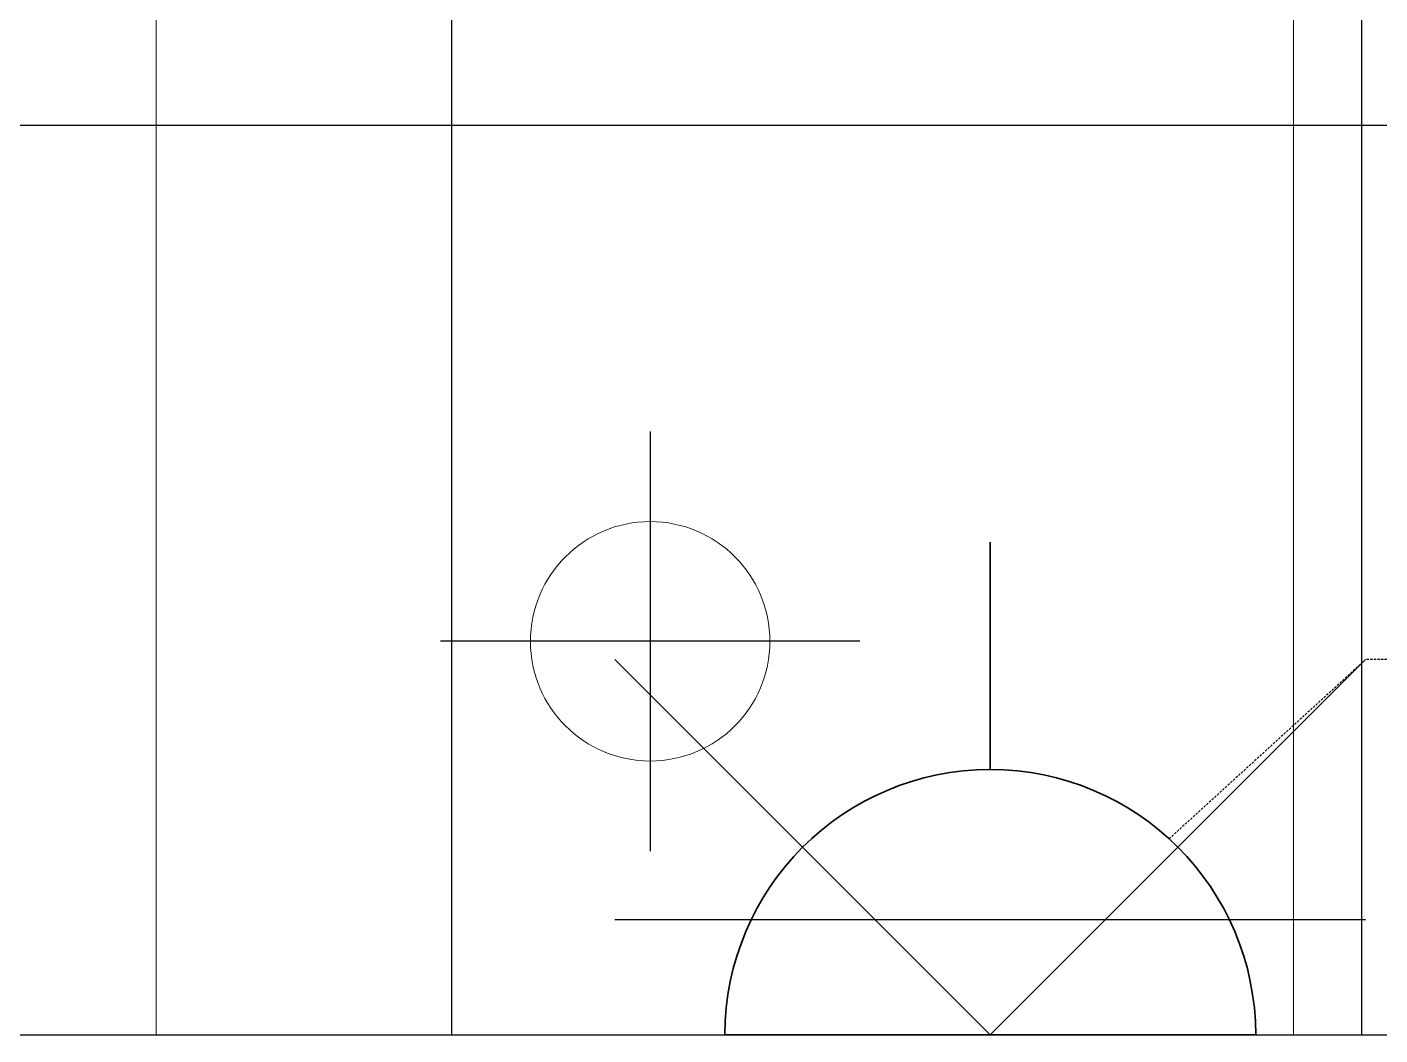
# Model space of a CAD drawing. Extents: x -12260 to 57327, y -29287 to 19916.
# Drawn here: x 40396 to 41288, y 2360 to 3025 of the extents above; entities that cross this region are included whole.
import ezdxf
from ezdxf.enums import TextEntityAlignment as Align

# ---------------------------------------------------------------- set-up
doc = ezdxf.new("R2010")
doc.units = 0
doc.header["$LTSCALE"] = 0.25
doc.linetypes.add('DASHDOT', pattern=[25.4, 12.7, -6.35, 0, -6.35])
doc.linetypes.add('HIDDEN', pattern=[9.525, 6.35, -3.175])
doc.layers.add('01-First Floor-FUR$0$FALSE CEILING', color=251, linetype='Continuous')
for name, color, linetype, lineweight in [('01-First Floor-FUR$0$LOADING', 253, 'Continuous', 5), ('01-First Floor-FUR$0$NEW Wall', 166, 'Continuous', 5), ('01-First Floor-FUR$0$Walls', 251, 'Continuous', 5), ('E-LITE-CLNG-CNDT', 6, 'DASHDOT', 35), ('E-LITE-EXIT-NUMB', 6, 'Continuous', 25), ('E-POWR-FLOR-CNDT', 6, 'HIDDEN', 25), ('E-POWR-WALL', 4, 'Continuous', 35)]:
    doc.layers.add(name, color=color, linetype=linetype, lineweight=lineweight)
doc.styles.add('DC_SIMPLEX', font='SIMPLEX.shx', dxfattribs={"width": 0.7})

# ---------------------------------------------------------------- blocks, each defined once
blk = doc.blocks.new('01-First Floor-FUR$0$GF21046B-P')
at = {"color": 0}
blk.add_lwpolyline([(0, 0), (1, 0), (1, 0.6), (0, 0.6)], close=True, dxfattribs=at)
blk = doc.blocks.new('*X122')
at = {"color": 0}
for p, q in [((13, 1), (13, 1)), ((13, 1), (13, 1)), ((13, 1), (13, 1)), ((13, 1), (13, 1)), ((13, 1), (13, 1)), ((13, 1), (13, 1)), ((13, 1), (13, 1)), ((13, 1), (13, 1)), ((13, 1), (13, 1)), ((13, 1), (13, 1)), ((13, 1), (13, 1)), ((13, 1), (13, 1)), ((13, 1), (13, 1)), ((13, 1), (13, 1)), ((13, 1), (13, 1)), ((13, 1), (14, 1)), ((13, 1), (14, 1)), ((13, 1), (14, 1)), ((13, 1), (13, 1)), ((13, 1), (13, 1)), ((13, 1), (13, 1)), ((13, 1), (13, 1)), ((13, 1), (13, 1)), ((13, 1), (13, 1)), ((13, 1), (13, 1)), ((13, 1), (13, 1)), ((13, 1), (13, 1)), ((13, 1), (13, 1)), ((13, 1), (13, 1)), ((13, 1), (13, 1)), ((13, 1), (13, 1)), ((13, 1), (13, 1)), ((13, 1), (13, 1)), ((13, 1), (13, 1)), ((13, 1), (13, 1)), ((13, 1), (13, 1)), ((13, 1), (13, 1)), ((13, 1), (13, 1)), ((13, 1), (13, 1)), ((13, 1), (13, 1)), ((13, 1), (13, 1)), ((13, 1), (13, 1)), ((13, 1), (13, 1)), ((13, 1), (13, 1)), ((13, 1), (13, 1)), ((13, 1), (13, 1)), ((13, 1), (13, 1)), ((13, 1), (13, 1)), ((13, 1), (13, 1)), ((13, 1), (13, 1)), ((13, 1), (13, 1)), ((13, 1), (13, 1)), ((13, 1), (13, 1)), ((13, 1), (13, 1)), ((13, 1), (13, 1)), ((13, 1), (13, 1)), ((13, 1), (13, 1)), ((13, 1), (13, 1)), ((13, 1), (13, 1)), ((13, 1), (13, 1)), ((13, 1), (13, 1)), ((13, 1), (13, 1)), ((13, 1), (13, 1)), ((13, 1), (13, 1)), ((13, 1), (13, 1)), ((13, 1), (13, 1)), ((13, 1), (13, 1)), ((13, 1), (13, 1)), ((13, 1), (13, 1)), ((13, 1), (13, 1)), ((13, 1), (13, 1)), ((13, 1), (13, 1)), ((13, 1), (13, 1)), ((13, 1), (13, 1)), ((13, 1), (13, 1)), ((13, 1), (13, 1)), ((13, 1), (13, 1)), ((13, 1), (13, 1)), ((13, 1), (13, 1)), ((13, 1), (13, 1)), ((13, 1), (13, 1)), ((13, 1), (13, 1)), ((13, 1), (13, 1)), ((13, 1), (13, 1)), ((13, 1), (13, 1)), ((13, 1), (13, 1)), ((13, 1), (13, 1)), ((13, 1), (13, 1)), ((13, 1), (13, 1)), ((13, 1), (13, 1)), ((13, 1), (13, 1)), ((13, 1), (13, 1)), ((13, 1), (13, 1)), ((13, 1), (13, 1)), ((13, 1), (13, 1)), ((13, 1), (13, 1)), ((13, 1), (13, 1)), ((13, 1), (13, 1)), ((13, 1), (13, 1)), ((13, 1), (13, 1)), ((13, 1), (13, 1)), ((13, 1), (13, 1)), ((13, 1), (13, 1)), ((13, 1), (13, 1)), ((13, 1), (13, 1)), ((13, 1), (13, 1)), ((13, 1), (13, 1)), ((13, 1), (13, 1)), ((13, 1), (13, 1)), ((13, 1), (13, 1)), ((13, 1), (13, 1)), ((13, 1), (13, 1)), ((13, 1), (13, 1)), ((13, 1), (13, 1)), ((13, 1), (13, 1)), ((13, 1), (13, 1)), ((13, 1), (13, 1)), ((13, 1), (13, 1)), ((13, 1), (13, 1)), ((13, 1), (13, 1)), ((13, 1), (13, 1)), ((13, 1), (13, 1)), ((13, 1), (13, 1)), ((13, 1), (14, 1)), ((13, 0), (13, 0)), ((13, 0), (13, 0)), ((13, 0), (13, 0)), ((13, 0), (13, 0)), ((13, 0), (13, 0)), ((13, 0), (13, 0)), ((13, 0), (13, 0)), ((13, 0), (13, 0)), ((13, 0), (13, 0)), ((13, 0), (13, 0)), ((13, 0), (13, 0)), ((13, 0), (13, 0)), ((13, 0), (13, 0)), ((13, 0), (13, 0)), ((13, 0), (13, 0)), ((13, 0), (13, 0)), ((13, 0), (13, 0)), ((13, 0), (13, 0)), ((13, 0), (13, 0)), ((13, 0), (13, 0)), ((13, 0), (13, 0)), ((13, 0), (13, 0)), ((13, 0), (13, 0)), ((13, 0), (13, 0)), ((13, 0), (13, 0)), ((13, 0), (13, 0)), ((13, 0), (13, 0)), ((13, 0), (13, 0)), ((13, 0), (13, 0)), ((13, 0), (13, 0)), ((13, 0), (13, 0)), ((13, 0), (13, 0)), ((13, 0), (13, 0)), ((13, 0), (13, 0)), ((13, 0), (13, 0)), ((13, 0), (13, 0)), ((13, 0), (13, 0)), ((13, 0), (13, 0)), ((13, 0), (13, 0)), ((13, 0), (13, 0)), ((13, 0), (13, 0)), ((13, 0), (13, 0)), ((13, 0), (13, 0)), ((13, 0), (13, 0)), ((13, 0), (13, 0)), ((13, 0), (13, 0)), ((13, 0), (13, 0)), ((13, 0), (13, 0)), ((13, 0), (14, 0)), ((13, 0), (14, 0)), ((13, 0), (13, 0)), ((13, 0), (14, 0)), ((14, 1), (14, 1)), ((14, 1), (14, 1)), ((14, 1), (14, 1)), ((14, 1), (14, 1)), ((14, 1), (14, 1)), ((14, 1), (14, 1)), ((14, 1), (14, 1)), ((14, 1), (14, 1)), ((14, 1), (14, 1)), ((14, 1), (14, 1)), ((14, 1), (14, 1)), ((14, 1), (14, 1)), ((14, 1), (14, 1)), ((14, 1), (14, 1)), ((14, 1), (14, 1)), ((14, 1), (14, 1)), ((14, 1), (14, 1)), ((14, 1), (14, 1)), ((14, 1), (14, 1)), ((14, 1), (14, 1)), ((14, 1), (14, 1)), ((14, 1), (14, 1)), ((14, 1), (14, 1)), ((14, 1), (14, 1)), ((14, 1), (14, 1)), ((14, 1), (14, 1)), ((14, 1), (14, 1)), ((14, 1), (14, 1)), ((14, 1), (14, 1)), ((14, 1), (14, 1)), ((14, 1), (14, 1)), ((14, 1), (14, 1)), ((14, 1), (14, 1)), ((14, 1), (14, 1)), ((14, 1), (14, 1)), ((14, 1), (14, 1)), ((14, 1), (14, 1)), ((14, 1), (14, 1)), ((14, 1), (14, 1)), ((14, 1), (14, 1)), ((14, 1), (14, 1)), ((14, 1), (14, 1)), ((14, 1), (14, 1)), ((14, 1), (14, 1)), ((14, 1), (14, 1)), ((14, 1), (14, 1)), ((14, 1), (14, 1)), ((14, 1), (14, 1)), ((14, 1), (14, 1)), ((14, 1), (14, 1)), ((14, 1), (14, 1)), ((14, 1), (14, 1)), ((14, 1), (14, 1)), ((14, 1), (14, 1)), ((14, 1), (14, 1)), ((14, 1), (14, 1)), ((14, 1), (14, 1)), ((14, 1), (14, 1)), ((14, 1), (14, 1)), ((14, 1), (14, 1)), ((14, 1), (14, 1)), ((14, 1), (14, 1)), ((14, 1), (14, 1)), ((14, 1), (14, 1)), ((14, 1), (14, 1)), ((14, 1), (14, 1)), ((14, 1), (14, 1)), ((14, 1), (14, 1)), ((14, 1), (14, 1)), ((14, 1), (14, 1)), ((14, 1), (14, 1)), ((14, 1), (14, 1)), ((14, 1), (14, 1)), ((14, 1), (14, 1)), ((14, 1), (14, 1)), ((14, 1), (14, 1)), ((14, 1), (14, 1)), ((14, 1), (14, 1)), ((14, 1), (14, 1)), ((14, 1), (14, 1)), ((14, 1), (14, 1)), ((14, 1), (14, 1)), ((14, 1), (14, 1)), ((14, 1), (14, 1)), ((14, 1), (14, 1)), ((14, 1), (14, 1)), ((14, 1), (14, 1)), ((14, 1), (14, 1)), ((14, 1), (14, 1)), ((14, 1), (14, 1)), ((14, 1), (14, 1)), ((14, 1), (14, 1)), ((14, 1), (14, 1)), ((14, 1), (14, 1)), ((14, 0), (14, 0)), ((14, 0), (14, 0)), ((14, 0), (14, 0)), ((14, 0), (14, 0)), ((14, 0), (14, 0)), ((14, 0), (14, 0)), ((14, 0), (14, 0)), ((14, 0), (14, 0)), ((14, 0), (14, 0)), ((14, 0), (14, 0)), ((14, 0), (14, 0)), ((14, 0), (14, 0)), ((14, 0), (14, 0)), ((14, 0), (14, 0)), ((14, 0), (14, 0)), ((14, 0), (14, 0)), ((14, 0), (14, 0)), ((14, 0), (14, 0)), ((14, 0), (14, 0)), ((14, 0), (14, 0)), ((14, 0), (14, 0)), ((14, 0), (14, 0)), ((14, 0), (14, 0)), ((14, 0), (14, 0)), ((14, 0), (14, 0)), ((14, 0), (14, 0)), ((14, 0), (14, 0)), ((14, 0), (14, 0)), ((14, 0), (14, 0)), ((14, 0), (14, 0)), ((14, 0), (14, 0)), ((14, 0), (14, 0)), ((14, 0), (14, 0)), ((14, 0), (14, 0)), ((14, 0), (14, 0)), ((14, 0), (14, 0)), ((14, 0), (14, 0)), ((14, 0), (14, 0)), ((14, 0), (14, 0)), ((14, 0), (14, 0)), ((14, 0), (14, 0)), ((14, 0), (14, 0)), ((14, 0), (14, 0)), ((14, 0), (14, 0)), ((14, 0), (14, 0)), ((14, 0), (14, 0)), ((14, 0), (14, 0)), ((14, 0), (14, 0)), ((13, 0), (13, 0)), ((13, 0), (14, 0)), ((13, 0), (13, 0)), ((13, 0), (14, 0)), ((13, 0), (13, 0)), ((13, 0), (14, 0)), ((13, 0), (13, 0)), ((13, 0), (13, 0)), ((13, 0), (13, 0)), ((13, 0), (13, 0)), ((13, 0), (14, 0)), ((13, 0), (13, 0)), ((13, 0), (14, 0)), ((13, 0), (13, 0)), ((13, 0), (14, 0)), ((13, 0), (13, 0)), ((13, 0), (14, 0)), ((13, 0), (13, 0)), ((13, 0), (14, 0)), ((13, 0), (13, 0)), ((13, 0), (14, 0)), ((13, 0), (13, 0)), ((13, 0), (14, 0)), ((13, 0), (13, 0)), ((13, 0), (13, 0)), ((13, 0), (13, 0)), ((13, 0), (14, 0)), ((13, 0), (13, 0)), ((13, 0), (14, 0)), ((13, 0), (13, 0)), ((13, 0), (14, 0)), ((13, 0), (13, 0)), ((13, 0), (14, 0)), ((13, 0), (13, 0)), ((13, 0), (13, 0)), ((13, 0), (13, 0)), ((13, 0), (13, 0)), ((13, 0), (13, 0)), ((13, 0), (13, 0)), ((13, 0), (13, 0)), ((13, 0), (13, 0)), ((13, 0), (13, 0)), ((13, 0), (13, 0)), ((13, 0), (13, 0)), ((13, 0), (13, 0)), ((13, 0), (13, 0)), ((13, 0), (13, 0)), ((13, 0), (13, 0)), ((13, 0), (13, 0)), ((13, 0), (13, 0)), ((13, 0), (13, 0)), ((13, 0), (13, 0)), ((13, 0), (13, 0)), ((13, 0), (13, 0)), ((13, 0), (13, 0)), ((13, 0), (13, 0)), ((13, 0), (13, 0)), ((13, 0), (13, 0)), ((13, 0), (13, 0)), ((13, 0), (13, 0)), ((13, 0), (13, 0)), ((13, 0), (13, 0)), ((13, 0), (13, 0)), ((13, 0), (13, 0)), ((13, -1), (13, -1)), ((13, -1), (13, -1)), ((13, -1), (13, -1)), ((13, -1), (13, -1)), ((13, -1), (13, -1)), ((13, -1), (14, -1)), ((13, -1), (13, -1)), ((14, 0), (14, 0)), ((14, 0), (14, 0)), ((14, 0), (14, 0)), ((14, 0), (14, 0)), ((14, 0), (14, 0)), ((14, 0), (14, 0)), ((14, 0), (14, 0)), ((14, 0), (14, 0)), ((14, 0), (14, 0)), ((14, 0), (14, 0)), ((14, 0), (14, 0)), ((14, 0), (14, 0)), ((14, 0), (14, 0)), ((14, 0), (14, 0)), ((14, 0), (14, 0)), ((13, 0), (14, 0)), ((14, 0), (14, 0)), ((14, 0), (14, 0)), ((14, 0), (14, 0)), ((14, 0), (14, 0)), ((14, 0), (14, 0)), ((14, 0), (14, 0)), ((14, 0), (14, 0)), ((14, 0), (14, 0)), ((14, 0), (14, 0)), ((14, 0), (14, 0)), ((14, 0), (14, 0)), ((14, 0), (14, 0)), ((14, 0), (14, 0)), ((14, 0), (14, 0)), ((14, 0), (14, 0)), ((14, 0), (14, 0)), ((14, 0), (14, 0)), ((14, 0), (14, 0)), ((14, 0), (14, 0)), ((14, 0), (14, 0)), ((14, 0), (14, 0)), ((14, 0), (14, 0)), ((14, 0), (14, 0)), ((14, 0), (14, 0)), ((14, 0), (14, 0)), ((14, 0), (14, 0)), ((14, 0), (14, 0)), ((14, 0), (14, 0)), ((14, 0), (14, 0)), ((14, 0), (14, 0)), ((14, 0), (14, 0)), ((14, 0), (14, 0)), ((14, 0), (14, 0)), ((14, 0), (14, 0)), ((14, -1), (14, -1)), ((14, -1), (14, -1)), ((14, -1), (14, -1)), ((14, -1), (14, -1)), ((14, -1), (14, -1))]:
    blk.add_line(p, q, dxfattribs=at)
blk = doc.blocks.new('*X121')
at = {"color": 0}
for p, q in [((5, 3), (5, 3)), ((5, 3), (5, 3)), ((5, 3), (5, 3)), ((5, 3), (5, 3)), ((5, 3), (5, 3)), ((5, 3), (5, 3)), ((5, 3), (5, 3)), ((5, 3), (5, 3)), ((5, 3), (5, 3)), ((5, 3), (5, 3)), ((5, 3), (5, 3)), ((5, 3), (5, 3)), ((5, 3), (5, 3)), ((5, 3), (5, 3)), ((5, 3), (5, 3)), ((5, 3), (5, 3)), ((5, 3), (5, 3)), ((5, 3), (5, 3)), ((5, 3), (5, 3)), ((5, 3), (5, 3)), ((5, 3), (5, 3)), ((5, 3), (5, 3)), ((5, 3), (5, 3)), ((5, 3), (5, 3)), ((5, 3), (5, 3)), ((5, 3), (5, 3)), ((5, 3), (5, 3)), ((5, 3), (5, 3)), ((5, 3), (5, 3)), ((5, 3), (5, 3)), ((5, 3), (5, 3)), ((5, 3), (5, 3)), ((5, 3), (5, 3)), ((5, 3), (5, 3)), ((5, 3), (5, 3)), ((5, 3), (5, 3)), ((5, 3), (5, 3)), ((5, 3), (5, 3)), ((5, 3), (5, 3)), ((5, 3), (5, 3)), ((5, 3), (5, 3)), ((5, 3), (5, 3)), ((5, 3), (5, 3)), ((5, 3), (5, 3)), ((5, 3), (5, 3)), ((5, 3), (5, 3)), ((5, 3), (5, 3)), ((5, 3), (5, 3)), ((5, 3), (5, 3)), ((5, 3), (5, 3)), ((5, 3), (5, 3)), ((5, 3), (5, 3)), ((5, 3), (5, 3)), ((5, 3), (5, 3)), ((5, 3), (5, 3)), ((5, 3), (5, 3)), ((5, 3), (5, 3)), ((5, 3), (5, 3)), ((5, 3), (5, 3)), ((5, 3), (5, 3)), ((5, 3), (5, 3)), ((5, 3), (5, 3)), ((5, 3), (5, 3)), ((5, 3), (5, 3)), ((5, 3), (5, 3)), ((5, 3), (5, 3)), ((6, 3), (5, 3)), ((5, 3), (5, 3)), ((6, 3), (5, 3)), ((5, 3), (5, 3)), ((6, 3), (5, 3)), ((5, 3), (5, 3)), ((6, 3), (5, 3)), ((5, 3), (5, 3)), ((5, 3), (5, 3)), ((5, 3), (5, 3)), ((5, 3), (5, 3)), ((5, 3), (5, 3)), ((5, 3), (5, 3)), ((5, 3), (5, 3)), ((5, 3), (5, 3)), ((5, 3), (5, 3)), ((5, 3), (5, 3)), ((5, 3), (5, 3)), ((5, 3), (5, 3)), ((5, 3), (5, 3)), ((5, 3), (5, 3)), ((5, 3), (5, 3)), ((5, 3), (5, 3)), ((5, 3), (5, 3)), ((5, 3), (5, 3)), ((5, 3), (5, 3)), ((5, 3), (5, 3)), ((5, 3), (5, 3)), ((5, 3), (5, 3)), ((5, 3), (5, 3)), ((6, 3), (6, 3)), ((6, 3), (6, 3)), ((6, 3), (6, 3)), ((6, 3), (6, 3)), ((6, 3), (6, 3)), ((6, 3), (6, 3)), ((6, 3), (6, 3)), ((6, 3), (6, 3)), ((6, 3), (6, 3)), ((6, 3), (6, 3)), ((6, 3), (6, 3)), ((6, 3), (6, 3)), ((6, 3), (6, 3)), ((6, 3), (6, 3)), ((6, 3), (6, 3)), ((6, 3), (6, 3)), ((6, 3), (6, 3)), ((6, 3), (6, 3)), ((6, 3), (6, 3)), ((6, 3), (6, 3)), ((6, 3), (6, 3)), ((6, 3), (6, 3)), ((6, 3), (6, 3)), ((6, 3), (6, 3)), ((6, 3), (6, 3)), ((6, 3), (6, 3)), ((6, 3), (6, 3)), ((6, 3), (6, 3)), ((6, 3), (6, 3)), ((6, 3), (6, 3)), ((6, 3), (6, 3)), ((6, 3), (6, 3)), ((6, 3), (6, 3)), ((6, 3), (6, 3)), ((6, 3), (6, 3)), ((6, 3), (6, 3)), ((6, 3), (6, 3)), ((6, 3), (6, 3)), ((6, 3), (6, 3)), ((6, 3), (6, 3)), ((6, 3), (6, 3)), ((6, 3), (6, 3)), ((6, 3), (6, 3)), ((6, 3), (6, 3)), ((6, 3), (6, 3)), ((6, 3), (6, 3)), ((6, 3), (6, 3)), ((6, 3), (6, 3)), ((6, 3), (6, 3)), ((6, 3), (6, 3)), ((6, 3), (6, 3)), ((6, 3), (6, 3)), ((6, 3), (6, 3)), ((6, 3), (6, 3)), ((6, 3), (6, 3)), ((6, 3), (6, 3)), ((6, 3), (6, 3)), ((6, 3), (6, 3)), ((6, 3), (6, 3)), ((6, 3), (6, 3)), ((6, 3), (6, 3)), ((6, 3), (6, 3)), ((6, 3), (6, 3)), ((6, 3), (6, 3)), ((6, 3), (6, 3)), ((6, 3), (6, 3)), ((6, 3), (6, 3)), ((6, 3), (6, 3)), ((6, 3), (6, 3)), ((6, 3), (6, 3)), ((6, 3), (6, 3)), ((6, 3), (6, 3)), ((6, 3), (6, 3)), ((6, 3), (6, 3)), ((6, 3), (6, 3)), ((6, 3), (6, 3)), ((6, 3), (6, 3)), ((6, 3), (6, 3)), ((6, 3), (6, 3)), ((6, 3), (6, 3)), ((6, 3), (6, 3)), ((6, 3), (6, 3)), ((6, 3), (6, 3)), ((6, 3), (6, 3)), ((6, 3), (6, 3)), ((6, 3), (6, 3)), ((6, 3), (6, 3)), ((6, 3), (6, 3)), ((6, 3), (6, 3)), ((6, 3), (6, 3)), ((6, 3), (6, 3)), ((6, 3), (6, 3)), ((6, 3), (6, 3)), ((6, 3), (6, 3)), ((6, 3), (6, 3)), ((6, 3), (6, 3)), ((6, 3), (6, 3)), ((6, 3), (6, 3)), ((6, 3), (6, 3)), ((6, 3), (6, 3)), ((6, 3), (6, 3)), ((6, 3), (6, 3)), ((6, 3), (6, 3)), ((6, 3), (6, 3)), ((6, 3), (6, 3)), ((6, 3), (6, 3)), ((6, 3), (6, 3)), ((6, 3), (6, 3)), ((6, 3), (6, 3)), ((6, 3), (6, 3)), ((6, 3), (6, 3)), ((6, 3), (6, 3)), ((6, 3), (6, 3)), ((6, 3), (6, 3)), ((6, 3), (6, 3)), ((6, 3), (6, 3)), ((6, 3), (6, 3)), ((6, 3), (6, 3)), ((6, 3), (6, 3)), ((6, 3), (6, 3)), ((6, 3), (6, 3)), ((6, 3), (6, 3)), ((6, 3), (6, 3)), ((6, 3), (6, 3)), ((6, 3), (6, 3)), ((6, 3), (6, 3)), ((6, 3), (6, 3)), ((6, 3), (6, 3)), ((6, 3), (6, 3)), ((6, 3), (6, 3)), ((6, 3), (6, 3)), ((6, 3), (6, 3)), ((6, 3), (6, 3)), ((6, 3), (6, 3)), ((6, 3), (6, 3)), ((6, 3), (6, 3)), ((6, 3), (6, 3)), ((6, 3), (6, 3)), ((6, 3), (6, 3)), ((6, 3), (6, 3)), ((6, 3), (6, 3)), ((6, 3), (6, 3)), ((6, 3), (6, 3)), ((6, 3), (6, 3)), ((6, 3), (6, 3)), ((6, 3), (6, 3)), ((6, 3), (6, 3)), ((6, 3), (6, 3)), ((6, 3), (6, 3)), ((6, 3), (6, 3)), ((6, 3), (6, 3)), ((6, 3), (6, 3)), ((6, 3), (6, 3)), ((6, 3), (6, 3)), ((6, 3), (6, 3)), ((6, 3), (6, 3)), ((6, 3), (6, 3)), ((6, 3), (6, 3)), ((6, 3), (6, 3)), ((6, 3), (6, 3)), ((6, 3), (6, 3)), ((6, 3), (6, 3)), ((6, 3), (6, 3)), ((6, 3), (6, 3)), ((6, 3), (6, 3)), ((6, 3), (6, 3)), ((6, 3), (6, 3)), ((6, 3), (6, 3)), ((6, 3), (6, 3)), ((6, 3), (6, 3)), ((6, 3), (6, 3)), ((6, 3), (6, 3)), ((6, 3), (6, 3)), ((6, 3), (6, 3)), ((6, 3), (6, 3)), ((6, 3), (6, 3)), ((6, 3), (6, 3)), ((6, 3), (6, 3)), ((6, 3), (6, 3)), ((6, 3), (6, 3)), ((6, 3), (6, 3)), ((6, 3), (6, 3)), ((6, 3), (6, 3)), ((6, 3), (6, 3)), ((6, 3), (6, 3)), ((6, 3), (6, 3)), ((6, 3), (6, 3)), ((6, 3), (6, 3)), ((6, 3), (6, 3)), ((6, 3), (6, 3)), ((6, 3), (6, 3)), ((6, 3), (6, 3)), ((6, 3), (6, 3)), ((6, 3), (6, 3)), ((6, 3), (6, 3)), ((6, 3), (6, 3)), ((6, 3), (6, 3)), ((6, 3), (6, 3)), ((6, 3), (6, 3)), ((6, 3), (6, 3)), ((6, 3), (6, 3)), ((6, 3), (6, 3)), ((6, 3), (6, 3)), ((6, 3), (6, 3)), ((6, 3), (5, 3)), ((6, 3), (5, 3)), ((6, 3), (5, 3)), ((6, 3), (5, 3)), ((6, 3), (5, 3)), ((6, 3), (6, 3)), ((6, 3), (6, 3)), ((6, 3), (6, 3)), ((6, 3), (6, 3)), ((6, 3), (6, 3)), ((6, 3), (6, 3)), ((6, 3), (6, 3)), ((6, 3), (6, 3)), ((6, 3), (6, 3)), ((6, 3), (6, 3)), ((6, 3), (6, 3)), ((6, 3), (6, 3)), ((6, 3), (6, 3)), ((6, 3), (6, 3)), ((6, 3), (6, 3)), ((6, 3), (6, 3)), ((6, 3), (6, 3)), ((6, 3), (6, 3)), ((6, 3), (6, 3)), ((6, 3), (6, 3)), ((6, 3), (6, 3)), ((6, 3), (6, 3)), ((6, 3), (6, 3)), ((6, 3), (6, 3)), ((6, 3), (6, 3)), ((6, 3), (6, 3)), ((6, 3), (6, 3)), ((6, 3), (6, 3)), ((6, 3), (6, 3)), ((6, 3), (6, 3)), ((6, 3), (6, 3)), ((6, 3), (6, 3)), ((6, 3), (6, 3)), ((6, 3), (6, 3)), ((6, 3), (6, 3)), ((6, 3), (6, 3)), ((6, 3), (6, 3)), ((6, 3), (6, 3)), ((6, 3), (6, 3)), ((6, 3), (6, 3)), ((6, 3), (6, 3)), ((6, 3), (6, 3)), ((6, 3), (6, 3)), ((6, 3), (6, 3)), ((6, 3), (6, 3)), ((6, 3), (6, 3)), ((6, 3), (6, 3)), ((6, 3), (6, 3)), ((6, 3), (6, 3)), ((6, 3), (6, 3)), ((6, 3), (6, 3)), ((6, 3), (6, 3)), ((6, 3), (6, 3)), ((6, 3), (6, 3)), ((6, 3), (6, 3)), ((6, 3), (6, 3)), ((6, 3), (6, 3)), ((6, 3), (6, 3)), ((6, 3), (6, 3)), ((6, 3), (6, 3)), ((6, 3), (6, 3)), ((6, 3), (6, 3)), ((6, 3), (6, 3)), ((6, 3), (6, 3)), ((6, 3), (6, 3)), ((6, 3), (6, 3)), ((6, 3), (6, 3)), ((6, 3), (6, 3)), ((6, 3), (6, 3)), ((6, 3), (6, 3)), ((6, 3), (6, 3)), ((6, 3), (6, 3)), ((6, 3), (6, 3)), ((6, 3), (6, 3)), ((6, 3), (6, 3)), ((6, 3), (6, 3)), ((6, 3), (6, 3)), ((6, 3), (6, 3)), ((6, 3), (6, 3)), ((6, 3), (6, 3)), ((6, 3), (6, 3)), ((6, 3), (6, 3)), ((6, 3), (6, 3)), ((6, 3), (6, 3)), ((6, 3), (6, 3)), ((6, 3), (6, 3)), ((6, 3), (6, 3)), ((6, 3), (6, 3)), ((6, 3), (6, 3)), ((6, 3), (6, 3)), ((6, 3), (6, 3)), ((6, 3), (6, 3)), ((6, 3), (6, 3)), ((6, 3), (6, 3)), ((6, 3), (6, 3)), ((6, 3), (6, 3)), ((6, 3), (6, 3)), ((6, 3), (6, 3)), ((6, 3), (6, 3)), ((6, 3), (6, 3)), ((6, 3), (6, 3)), ((6, 3), (6, 3)), ((6, 3), (6, 3)), ((6, 3), (6, 3)), ((6, 3), (6, 3)), ((6, 3), (6, 3)), ((6, 3), (6, 3)), ((6, 3), (6, 3)), ((6, 3), (6, 3)), ((6, 3), (6, 3)), ((6, 3), (6, 3)), ((6, 3), (6, 3)), ((6, 3), (6, 3)), ((6, 3), (6, 3)), ((6, 3), (6, 3)), ((6, 3), (6, 3)), ((6, 3), (6, 3)), ((6, 3), (6, 3)), ((6, 3), (6, 3)), ((6, 3), (6, 3)), ((6, 3), (6, 3)), ((6, 3), (6, 3)), ((6, 3), (6, 3)), ((6, 3), (6, 3)), ((6, 3), (6, 3)), ((6, 3), (6, 3)), ((6, 3), (6, 3)), ((6, 3), (6, 3)), ((6, 3), (6, 3)), ((6, 3), (6, 3)), ((6, 3), (6, 3)), ((6, 3), (6, 3)), ((6, 3), (6, 3)), ((6, 3), (6, 3)), ((6, 3), (6, 3)), ((6, 3), (6, 3)), ((6, 3), (6, 3)), ((6, 3), (6, 3)), ((6, 3), (6, 3)), ((6, 3), (6, 3)), ((6, 3), (6, 3)), ((6, 3), (6, 3)), ((6, 3), (6, 3)), ((6, 3), (6, 3)), ((6, 3), (6, 3)), ((6, 3), (6, 3)), ((6, 3), (6, 3)), ((6, 3), (6, 3)), ((6, 3), (6, 3)), ((6, 3), (6, 3)), ((6, 3), (6, 3)), ((6, 3), (6, 3)), ((6, 3), (6, 3)), ((6, 3), (6, 3)), ((6, 3), (6, 3)), ((6, 3), (6, 3)), ((6, 3), (6, 3)), ((6, 3), (6, 3)), ((6, 3), (6, 3)), ((6, 3), (6, 3)), ((6, 3), (6, 3)), ((6, 3), (6, 3)), ((6, 3), (6, 3)), ((6, 3), (6, 3)), ((6, 3), (6, 3)), ((6, 3), (6, 3)), ((6, 3), (6, 3)), ((6, 3), (6, 3)), ((6, 3), (6, 3)), ((6, 3), (6, 3)), ((6, 3), (6, 3)), ((6, 3), (6, 3)), ((6, 3), (6, 3)), ((6, 3), (6, 3)), ((6, 3), (6, 3)), ((6, 3), (6, 3)), ((6, 3), (6, 3)), ((6, 3), (6, 3)), ((6, 3), (6, 3)), ((6, 3), (6, 3)), ((6, 3), (6, 3)), ((6, 3), (6, 3)), ((6, 3), (6, 3)), ((6, 3), (6, 3)), ((6, 3), (6, 3)), ((6, 3), (6, 3)), ((6, 3), (6, 3)), ((6, 3), (6, 3)), ((6, 3), (6, 3)), ((6, 3), (6, 3)), ((6, 3), (6, 3)), ((6, 3), (6, 3)), ((6, 3), (6, 3)), ((6, 3), (6, 3)), ((6, 3), (6, 3)), ((6, 3), (6, 3)), ((6, 3), (6, 3)), ((6, 3), (6, 3)), ((6, 3), (6, 3)), ((6, 3), (6, 3)), ((6, 3), (6, 3)), ((6, 3), (6, 3)), ((6, 3), (6, 3)), ((6, 3), (6, 3)), ((6, 3), (6, 3)), ((6, 3), (6, 3)), ((6, 3), (6, 3)), ((6, 3), (6, 3)), ((6, 3), (6, 3)), ((6, 3), (6, 3)), ((6, 3), (6, 3)), ((6, 3), (6, 3)), ((6, 3), (6, 3)), ((6, 3), (6, 3)), ((6, 3), (6, 3)), ((6, 3), (6, 3)), ((6, 3), (6, 3)), ((6, 3), (6, 3)), ((6, 3), (6, 3)), ((6, 3), (6, 3)), ((6, 3), (6, 3)), ((6, 3), (6, 3)), ((6, 3), (6, 3)), ((6, 3), (6, 3)), ((6, 3), (6, 3)), ((6, 3), (6, 3)), ((6, 3), (6, 3)), ((6, 3), (6, 3)), ((6, 3), (6, 3)), ((6, 3), (6, 3)), ((6, 3), (6, 3)), ((6, 3), (6, 3)), ((6, 3), (6, 3)), ((6, 3), (6, 3)), ((6, 3), (6, 3)), ((6, 3), (6, 3)), ((6, 3), (6, 3)), ((6, 3), (6, 3)), ((6, 3), (6, 3)), ((6, 3), (6, 3)), ((6, 3), (6, 3)), ((6, 3), (6, 3)), ((6, 3), (6, 3)), ((6, 3), (6, 3)), ((6, 3), (6, 3)), ((6, 3), (6, 3)), ((6, 3), (6, 3)), ((6, 3), (6, 3)), ((6, 3), (6, 3)), ((6, 3), (6, 3)), ((6, 3), (6, 3)), ((6, 3), (6, 3)), ((6, 3), (6, 3)), ((6, 3), (6, 3)), ((6, 3), (6, 3)), ((6, 3), (6, 3)), ((6, 3), (6, 3)), ((6, 3), (6, 3)), ((6, 3), (6, 3)), ((6, 3), (6, 3)), ((6, 3), (6, 3)), ((6, 3), (6, 3)), ((6, 3), (6, 3)), ((6, 3), (6, 3)), ((6, 3), (6, 3)), ((6, 3), (6, 3)), ((6, 3), (6, 3)), ((6, 3), (6, 3)), ((6, 3), (6, 3)), ((6, 3), (6, 3)), ((6, 3), (6, 3)), ((6, 3), (6, 3)), ((6, 3), (6, 3)), ((6, 3), (6, 3)), ((6, 3), (6, 3)), ((6, 3), (6, 3)), ((6, 3), (6, 3)), ((6, 3), (6, 3)), ((6, 3), (6, 3)), ((6, 3), (6, 3)), ((6, 3), (6, 3)), ((6, 3), (6, 3)), ((6, 3), (6, 3)), ((6, 3), (6, 3)), ((6, 3), (6, 3)), ((6, 3), (6, 3)), ((6, 3), (6, 3)), ((6, 3), (6, 3)), ((6, 3), (6, 3)), ((6, 3), (6, 3)), ((6, 3), (6, 3)), ((6, 3), (6, 3)), ((6, 3), (6, 3)), ((6, 3), (6, 3)), ((6, 3), (6, 3)), ((6, 3), (6, 3)), ((6, 3), (6, 3)), ((6, 3), (6, 3)), ((6, 3), (6, 3)), ((6, 3), (6, 3)), ((6, 3), (6, 3)), ((6, 3), (6, 3)), ((6, 3), (6, 3)), ((6, 3), (6, 3)), ((6, 3), (6, 3)), ((6, 3), (6, 3)), ((6, 3), (6, 3)), ((6, 3), (6, 3)), ((6, 3), (6, 3)), ((6, 3), (6, 3)), ((6, 3), (6, 3)), ((6, 3), (6, 3)), ((6, 3), (6, 3)), ((6, 3), (6, 3)), ((6, 3), (6, 3)), ((6, 3), (6, 3)), ((6, 3), (6, 3))]:
    blk.add_line(p, q, dxfattribs=at)
blk = doc.blocks.new('01-First Floor-FUR$0$GF21043-P')
at = {"color": 0}
for p, q in [((0.8, 0.75), (-0.8, 0.75)), ((0.8, 0), (0.8, 0.75)), ((-0.8, 0), (0.8, 0))]:
    blk.add_line(p, q, dxfattribs=at)
for points in [[(0.8, 0.75), (0.8, 0.75), (0.8, 0.75), (0.8, 0.75), (0.8, 0.75), (0.8, 0.75), (0.8, 0.75), (0.8, 0.75), (0.8, 0.75), (0.8, 0.75), (0.8, 0.75), (0.8, 0.75), (0.8, 0.75), (0.8, 0.75), (0.8, 0.75), (0.8, 0.75), (0.8, 0.75), (0.8, 0.75), (0.8, 0.75), (0.8, 0.75), (0.8, 0.75), (0.8, 0.75), (0.8, 0.75), (0.8, 0.75), (0.8, 0.75), (0.8, 0.75), (0.8, 0.75), (0.8, 0.75), (0.8, 0.75), (0.8, 0.75), (0.8, 0.75), (0.8, 0.75), (0.8, 0.75), (0.8, 0.75), (0.8, 0.75), (0.8, 0.75), (0.8, 0.75), (0.8, 0.75), (0.8, 0.75), (0.8, 0.75), (0.8, 0.75), (0.8, 0.75), (0.8, 0.75), (0.8, 0.75), (0.8, 0.75), (0.8, 0.75), (0.8, 0.75), (0.8, 0.75), (0.8, 0.75), (0.8, 0.75), (0.8, 0.75), (0.8, 0.75), (0.8, 0.75), (0.8, 0.75), (0.8, 0.75), (0.8, 0.75), (0.8, 0.75), (0.8, 0.75), (0.8, 0.75), (0.8, 0.75), (0.8, 0.75), (0.8, 0.75), (0.8, 0.75), (0.8, 0.75), (0.8, 0.75), (0.8, 0.75), (0.8, 0.75), (0.8, 0.75), (0.8, 0.75), (0.8, 0.75), (0.8, 0.75), (0.8, 0.75), (0.8, 0.75), (0.8, 0.75), (0.8, 0.75), (0.8, 0.75), (0.8, 0.75), (0.8, 0.75), (0.8, 0.75), (0.8, 0.75), (0.8, 0.75), (0.8, 0.75), (0.8, 0.75), (0.8, 0.75), (0.8, 0.75), (0.8, 0.75), (0.8, 0.75), (0.8, 0.75), (0.8, 0.75), (0.8, 0.75), (0.8, 0.75), (0.8, 0.75), (0.8, 0.75), (0.8, 0.75), (0.8, 0.75), (0.8, 0.75), (0.8, 0.75), (0.8, 0.75), (0.8, 0.75), (0.8, 0.75), (0.8, 0.75), (0.8, 0.75), (0.8, 0.75), (0.8, 0.75), (0.8, 0.75), (0.8, 0.75), (0.8, 0.75), (0.8, 0.75), (0.8, 0.75), (0.8, 0.75), (0.8, 0.75), (0.8, 0.75), (0.8, 0.75), (0.8, 0.75), (0.8, 0.75), (0.8, 0.75), (0.8, 0.75), (0.8, 0.75), (0.8, 0.75), (0.8, 0.75), (0.8, 0.75), (0.8, 0.75), (0.8, 0.75), (0.8, 0.75), (0.8, 0.75), (0.8, 0.75), (0.8, 0.75), (0.8, 0.75), (0.8, 0.75), (0.8, 0.75), (0.8, 0.75), (0.8, 0.75), (0.8, 0.75), (0.8, 0.75), (0.8, 0.75), (0.8, 0.75), (0.8, 0.75), (0.8, 0.75), (0.8, 0.75), (0.8, 0.75), (0.8, 0.75), (0.8, 0.75), (0.8, 0.75), (0.8, 0.75), (0.8, 0.75), (0.8, 0.75), (0.8, 0.75), (0.8, 0.75), (0.8, 0.75), (0.8, 0.75), (0.8, 0.75), (0.8, 0.75), (0.8, 0.75), (0.8, 0.75), (0.8, 0.75), (0.8, 0.75), (0.8, 0.75), (0.8, 0.75), (0.8, 0.75), (0.8, 0.75), (0.8, 0.75), (0.8, 0.75), (0.8, 0.75), (0.8, 0.75), (0.8, 0.75), (0.8, 0.75), (0.8, 0.75), (0.8, 0.75), (0.8, 0.75), (0.8, 0.75), (0.8, 0.75), (0.8, 0.75), (0.8, 0.75), (0.8, 0.75), (0.8, 0.75), (0.8, 0.75), (0.8, 0.75), (0.8, 0.75), (0.8, 0.75), (0.8, 0.75), (0.8, 0.75), (0.8, 0.75), (0.8, 0.75), (0.8, 0.75), (0.8, 0.75), (0.8, 0.75), (0.8, 0.75), (0.8, 0.75), (0.8, 0.75), (0.8, 0.75), (0.8, 0.75), (0.8, 0.75), (0.8, 0.75), (0.8, 0.75), (0.8, 0.75), (0.8, 0.75), (0.8, 0.75), (0.8, 0.75), (0.8, 0.75), (0.8, 0.75), (0.8, 0.75), (0.8, 0.75), (0.8, 0.75), (0.8, 0.75), (0.8, 0.75), (0.8, 0.75), (0.8, 0.75), (0.8, 0.75), (0.8, 0.75), (0.8, 0.75), (0.8, 0.75), (0.8, 0.75), (0.8, 0.75), (0.8, 0.75), (0.8, 0.75), (0.8, 0.75), (0.8, 0.75), (0.8, 0.75), (0.8, 0.75), (0.8, 0.75), (0.8, 0.75), (0.8, 0.75), (0.8, 0.75), (0.8, 0.75), (0.8, 0.75), (0.8, 0.75), (0.8, 0.75), (0.8, 0.75), (0.8, 0.75), (0.8, 0.75), (0.8, 0.75), (0.8, 0.75), (0.8, 0.75), (0.8, 0.75), (0.8, 0.75), (0.8, 0.75), (0.8, 0.75), (0.8, 0.75), (0.8, 0.75), (0.8, 0.75), (0.8, 0.75), (0.8, 0.75), (0.8, 0.75), (0.8, 0.75), (0.8, 0.75), (0.8, 0.75), (0.8, 0.75), (0.8, 0.75), (0.8, 0.75), (0.8, 0.75), (0.8, 0.75), (0.8, 0.75), (0.8, 0.75), (0.8, 0.75), (0.8, 0.75), (0.8, 0.75), (0.8, 0.75), (0.8, 0.75), (0.8, 0.75), (0.8, 0.75), (0.8, 0.75), (0.8, 0.75), (0.8, 0.75), (0.8, 0.75), (0.8, 0.75), (0.8, 0.75), (0.8, 0.75), (0.8, 0.75), (0.8, 0.75), (0.8, 0.75), (0.8, 0.75), (0.8, 0.75), (0.8, 0.75), (0.8, 0.75), (0.8, 0.75), (0.8, 0.75), (0.8, 0.75)], [(0.8, 0.75), (0.8, 0.75), (0.8, 0.75), (0.8, 0.75), (0.8, 0.75), (0.8, 0.75), (0.8, 0.75), (0.8, 0.75), (0.8, 0.75), (0.8, 0.75), (0.8, 0.75), (0.8, 0.75), (0.8, 0.75), (0.8, 0.75), (0.8, 0.75), (0.8, 0.75), (0.8, 0.75), (0.8, 0.75), (0.8, 0.75), (0.8, 0.75), (0.8, 0.75), (0.8, 0.75), (0.8, 0.75), (0.8, 0.75), (0.8, 0.75), (0.8, 0.75), (0.8, 0.75), (0.8, 0.75), (0.8, 0.75), (0.8, 0.75), (0.8, 0.75), (0.8, 0.75), (0.8, 0.75), (0.8, 0.75), (0.8, 0.75), (0.8, 0.75), (0.8, 0.75), (0.8, 0.75), (0.8, 0.75), (0.8, 0.75), (0.8, 0.75), (0.8, 0.75), (0.8, 0.75), (0.8, 0.75), (0.8, 0.75), (0.8, 0.75), (0.8, 0.75), (0.8, 0.75), (0.8, 0.75), (0.8, 0.75), (0.8, 0.75), (0.8, 0.75), (0.8, 0.75), (0.8, 0.75), (0.8, 0.75), (0.8, 0.75), (0.8, 0.75), (0.8, 0.75), (0.8, 0.75), (0.8, 0.75), (0.8, 0.75), (0.8, 0.75), (0.8, 0.75), (0.8, 0.75), (0.8, 0.75), (0.8, 0.75), (0.8, 0.75), (0.8, 0.75), (0.8, 0.75), (0.8, 0.75), (0.8, 0.75), (0.8, 0.75), (0.8, 0.75), (0.8, 0.75), (0.8, 0.75), (0.8, 0.75), (0.8, 0.75), (0.8, 0.75), (0.8, 0.75), (0.8, 0.75), (0.8, 0.75), (0.8, 0.75), (0.8, 0.75), (0.8, 0.75), (0.8, 0.75), (0.8, 0.75), (0.8, 0.75), (0.8, 0.75), (0.8, 0.75), (0.8, 0.75), (0.8, 0.75), (0.8, 0.75), (0.8, 0.75), (0.8, 0.75), (0.8, 0.75), (0.8, 0.75), (0.8, 0.75), (0.8, 0.75), (0.8, 0.75), (0.8, 0.75), (0.8, 0.75), (0.8, 0.75), (0.8, 0.75), (0.8, 0.75), (0.8, 0.75), (0.8, 0.75), (0.8, 0.75), (0.8, 0.75), (0.8, 0.75), (0.8, 0.75), (0.8, 0.75), (0.8, 0.75), (0.8, 0.75), (0.8, 0.75), (0.8, 0.75), (0.8, 0.75), (0.8, 0.75), (0.8, 0.75), (0.8, 0.75), (0.8, 0.75), (0.8, 0.75), (0.8, 0.75), (0.8, 0.75), (0.8, 0.75), (0.8, 0.75), (0.8, 0.75), (0.8, 0.75), (0.8, 0.75), (0.8, 0.75), (0.8, 0.75), (0.8, 0.75), (0.8, 0.75), (0.8, 0.75), (0.8, 0.75), (0.8, 0.75), (0.8, 0.75), (0.8, 0.75), (0.8, 0.75), (0.8, 0.75), (0.8, 0.75), (0.8, 0.75), (0.8, 0.75), (0.8, 0.75), (0.8, 0.75), (0.8, 0.75), (0.8, 0.75), (0.8, 0.75), (0.8, 0.75), (0.8, 0.75), (0.8, 0.75), (0.8, 0.75), (0.8, 0.75), (0.8, 0.75), (0.8, 0.75), (0.8, 0.75), (0.8, 0.75), (0.8, 0.75), (0.8, 0.75), (0.8, 0.75), (0.8, 0.75), (0.8, 0.75), (0.8, 0.75), (0.8, 0.75), (0.8, 0.75), (0.8, 0.75), (0.8, 0.75), (0.8, 0.75), (0.8, 0.75), (0.8, 0.75), (0.8, 0.75), (0.8, 0.75), (0.8, 0.75), (0.8, 0.75), (0.8, 0.75), (0.8, 0.75), (0.8, 0.75), (0.8, 0.75), (0.8, 0.75), (0.8, 0.75), (0.8, 0.75), (0.8, 0.75), (0.8, 0.75), (0.8, 0.75), (0.8, 0.75), (0.8, 0.75), (0.8, 0.75), (0.8, 0.75), (0.8, 0.75), (0.8, 0.75), (0.8, 0.75), (0.8, 0.75), (0.8, 0.75), (0.8, 0.75), (0.8, 0.75), (0.8, 0.75), (0.8, 0.75), (0.8, 0.75), (0.8, 0.75), (0.8, 0.75), (0.8, 0.75), (0.8, 0.75), (0.8, 0.75), (0.8, 0.75), (0.8, 0.75), (0.8, 0.75), (0.8, 0.75), (0.8, 0.75), (0.8, 0.75), (0.8, 0.75), (0.8, 0.75), (0.8, 0.75), (0.8, 0.75), (0.8, 0.75), (0.8, 0.75), (0.8, 0.75), (0.8, 0.75), (0.8, 0.75), (0.8, 0.75), (0.8, 0.75)], [(0.8, 0.75), (0.8, 0.75), (0.8, 0.75), (0.8, 0.75), (0.8, 0.75), (0.8, 0.75), (0.8, 0.75), (0.8, 0.75), (0.8, 0.75), (0.8, 0.75), (0.8, 0.75), (0.8, 0.75), (0.8, 0.75), (0.8, 0.75), (0.8, 0.75), (0.8, 0.75), (0.8, 0.75), (0.8, 0.75), (0.8, 0.75), (0.8, 0.75), (0.8, 0.75), (0.8, 0.75), (0.8, 0.75), (0.8, 0.75), (0.8, 0.75), (0.8, 0.75), (0.8, 0.75), (0.8, 0.75), (0.8, 0.75), (0.8, 0.75), (0.8, 0.75), (0.8, 0.75), (0.8, 0.75), (0.8, 0.75), (0.8, 0.75), (0.8, 0.75), (0.8, 0.75), (0.8, 0.75), (0.8, 0.75), (0.8, 0.75), (0.8, 0.75), (0.8, 0.75), (0.8, 0.75), (0.8, 0.75), (0.8, 0.75), (0.8, 0.75), (0.8, 0.75), (0.8, 0.75), (0.8, 0.75), (0.8, 0.75), (0.8, 0.75), (0.8, 0.75), (0.8, 0.75), (0.8, 0.75), (0.8, 0.75), (0.8, 0.75), (0.8, 0.75), (0.8, 0.75), (0.8, 0.75), (0.8, 0.75), (0.8, 0.75), (0.8, 0.75), (0.8, 0.75), (0.8, 0.75), (0.8, 0.75), (0.8, 0.75), (0.8, 0.75), (0.8, 0.75), (0.8, 0.75), (0.8, 0.75), (0.8, 0.75), (0.8, 0.75), (0.8, 0.75), (0.8, 0.75), (0.8, 0.75), (0.8, 0.75), (0.8, 0.75), (0.8, 0.75), (0.8, 0.75), (0.8, 0.75), (0.8, 0.75), (0.8, 0.75), (0.8, 0.75), (0.8, 0.75), (0.8, 0.75), (0.8, 0.75), (0.8, 0.75), (0.8, 0.75), (0.8, 0.75), (0.8, 0.75), (0.8, 0.75), (0.8, 0.75), (0.8, 0.75), (0.8, 0.75), (0.8, 0.75), (0.8, 0.75), (0.8, 0.75), (0.8, 0.75), (0.8, 0.75), (0.8, 0.75), (0.8, 0.75), (0.8, 0.75), (0.8, 0.75), (0.8, 0.75), (0.8, 0.75), (0.8, 0.75), (0.8, 0.75), (0.8, 0.75), (0.8, 0.75), (0.8, 0.75), (0.8, 0.75), (0.8, 0.75), (0.8, 0.75), (0.8, 0.75), (0.8, 0.75), (0.8, 0.75), (0.8, 0.75), (0.8, 0.75), (0.8, 0.75), (0.8, 0.75), (0.8, 0.75), (0.8, 0.75), (0.8, 0.75), (0.8, 0.75), (0.8, 0.75), (0.8, 0.75), (0.8, 0.75), (0.8, 0.75), (0.8, 0.75), (0.8, 0.75), (0.8, 0.75), (0.8, 0.75), (0.8, 0.75), (0.8, 0.75), (0.8, 0.75), (0.8, 0.75), (0.8, 0.75), (0.8, 0.75), (0.8, 0.75), (0.8, 0.75), (0.8, 0.75), (0.8, 0.75), (0.8, 0.75), (0.8, 0.75), (0.8, 0.75), (0.8, 0.75), (0.8, 0.75), (0.8, 0.75), (0.8, 0.75), (0.8, 0.75), (0.8, 0.75), (0.8, 0.75), (0.8, 0.75), (0.8, 0.75), (0.8, 0.75), (0.8, 0.75), (0.8, 0.75), (0.8, 0.75), (0.8, 0.75), (0.8, 0.75), (0.8, 0.75), (0.8, 0.75), (0.8, 0.75), (0.8, 0.75), (0.8, 0.75), (0.8, 0.75), (0.8, 0.75), (0.8, 0.75), (0.8, 0.75), (0.8, 0.75), (0.8, 0.75), (0.8, 0.75), (0.8, 0.75), (0.8, 0.75), (0.8, 0.75), (0.8, 0.75), (0.8, 0.75), (0.8, 0.75), (0.8, 0.75), (0.8, 0.75), (0.8, 0.75), (0.8, 0.75), (0.8, 0.75), (0.8, 0.75), (0.8, 0.75), (0.8, 0.75), (0.8, 0.75), (0.8, 0.75), (0.8, 0.75), (0.8, 0.75), (0.8, 0.75), (0.8, 0.75), (0.8, 0.75), (0.8, 0.75), (0.8, 0.75), (0.8, 0.75), (0.8, 0.75), (0.8, 0.75), (0.8, 0.75), (0.8, 0.75), (0.8, 0.75), (0.8, 0.75), (0.8, 0.75), (0.8, 0.75), (0.8, 0.75), (0.8, 0.75), (0.8, 0.75), (0.8, 0.75), (0.8, 0.75), (0.8, 0.75), (0.8, 0.75), (0.8, 0.75), (0.8, 0.75), (0.8, 0.75)]]:
    blk.add_lwpolyline(points, close=True, dxfattribs=at)
at = {"layer": '01-First Floor-FUR$0$NEW Wall', "color": 0, "linetype": 'Continuous'}
for points in [[(0.8, 0.75), (0.8, 0.75), (0.8, 0.75), (0.8, 0.75), (0.8, 0.75), (0.8, 0.75), (0.8, 0.75), (0.8, 0.75), (0.8, 0.75), (0.8, 0.75)], [(0.8, 0.75), (0.8, 0.75), (0.8, 0.75), (0.8, 0.75), (0.8, 0.75), (0.8, 0.75), (0.8, 0.75), (0.8, 0.75), (0.8, 0.75)], [(0.8, 0.75), (0.8, 0.75), (0.8, 0.75), (0.8, 0.75), (0.8, 0.75), (0.8, 0.75), (0.8, 0.75), (0.8, 0.75), (0.8, 0.75), (0.8, 0.75), (0.8, 0.75), (0.8, 0.75), (0.8, 0.75), (0.8, 0.75), (0.8, 0.75), (0.8, 0.75), (0.8, 0.75), (0.8, 0.75)], [(0.8, 0.75), (0.8, 0.75), (0.8, 0.75), (0.8, 0.75), (0.8, 0.75), (0.8, 0.75), (0.8, 0.75)], [(0.8, 0.75), (0.8, 0.75), (0.8, 0.75), (0.8, 0.75), (0.8, 0.75), (0.8, 0.75), (0.8, 0.75), (0.8, 0.75), (0.8, 0.75), (0.8, 0.75), (0.8, 0.75), (0.8, 0.75), (0.8, 0.75), (0.8, 0.75), (0.8, 0.75)], [(0.8, 0.75), (0.8, 0.75), (0.8, 0.75), (0.8, 0.75), (0.8, 0.75), (0.8, 0.75), (0.8, 0.75), (0.8, 0.75), (0.8, 0.75), (0.8, 0.75)], [(0.8, 0.75), (0.8, 0.75), (0.8, 0.75), (0.8, 0.75), (0.8, 0.75), (0.8, 0.75), (0.8, 0.75), (0.8, 0.75), (0.8, 0.75), (0.8, 0.75), (0.8, 0.75), (0.8, 0.75)], [(0.8, 0.75), (0.8, 0.75), (0.8, 0.75), (0.8, 0.75), (0.8, 0.75), (0.8, 0.75), (0.8, 0.75), (0.8, 0.75), (0.8, 0.75), (0.8, 0.75)], [(0.8, 0.75), (0.8, 0.75), (0.8, 0.75), (0.8, 0.75), (0.8, 0.75), (0.8, 0.75), (0.8, 0.75), (0.8, 0.75), (0.8, 0.75), (0.8, 0.75)], [(0.8, 0.75), (0.8, 0.75), (0.8, 0.75), (0.8, 0.75), (0.8, 0.75), (0.8, 0.75), (0.8, 0.75), (0.8, 0.75)], [(0.8, 0.75), (0.8, 0.75), (0.8, 0.75), (0.8, 0.75), (0.8, 0.75), (0.8, 0.75), (0.8, 0.75), (0.8, 0.75), (0.8, 0.75), (0.8, 0.75), (0.8, 0.75), (0.8, 0.75), (0.8, 0.75), (0.8, 0.75), (0.8, 0.75), (0.8, 0.75), (0.8, 0.75), (0.8, 0.75), (0.8, 0.75), (0.8, 0.75), (0.8, 0.75), (0.8, 0.75), (0.8, 0.75), (0.8, 0.75), (0.8, 0.75), (0.8, 0.75), (0.8, 0.75), (0.8, 0.75), (0.8, 0.75), (0.8, 0.75), (0.8, 0.75), (0.8, 0.75), (0.8, 0.75), (0.8, 0.75), (0.8, 0.75), (0.8, 0.75), (0.8, 0.75), (0.8, 0.75), (0.8, 0.75), (0.8, 0.75), (0.8, 0.75), (0.8, 0.75), (0.8, 0.75), (0.8, 0.75), (0.8, 0.75), (0.8, 0.75), (0.8, 0.75), (0.8, 0.75), (0.8, 0.75), (0.8, 0.75), (0.8, 0.75), (0.8, 0.75), (0.8, 0.75), (0.8, 0.75), (0.8, 0.75), (0.8, 0.75), (0.8, 0.75), (0.8, 0.75), (0.8, 0.75), (0.8, 0.75), (0.8, 0.75), (0.8, 0.75), (0.8, 0.75), (0.8, 0.75), (0.8, 0.75), (0.8, 0.75), (0.8, 0.75), (0.8, 0.75), (0.8, 0.75), (0.8, 0.75), (0.8, 0.75), (0.8, 0.75), (0.8, 0.75), (0.8, 0.75), (0.8, 0.75), (0.8, 0.75), (0.8, 0.75), (0.8, 0.75), (0.8, 0.75), (0.8, 0.75), (0.8, 0.75), (0.8, 0.75), (0.8, 0.75), (0.8, 0.75), (0.8, 0.75), (0.8, 0.75), (0.8, 0.75), (0.8, 0.75), (0.8, 0.75), (0.8, 0.75), (0.8, 0.75), (0.8, 0.75), (0.8, 0.75), (0.8, 0.75), (0.8, 0.75), (0.8, 0.75), (0.8, 0.75), (0.8, 0.75), (0.8, 0.75), (0.8, 0.75), (0.8, 0.75), (0.8, 0.75), (0.8, 0.75), (0.8, 0.75), (0.8, 0.75), (0.8, 0.75), (0.8, 0.75), (0.8, 0.75), (0.8, 0.75), (0.8, 0.75), (0.8, 0.75)], [(0.8, 0.75), (0.8, 0.75), (0.8, 0.75), (0.8, 0.75), (0.8, 0.75), (0.8, 0.75), (0.8, 0.75), (0.8, 0.75), (0.8, 0.75), (0.8, 0.75), (0.8, 0.75), (0.8, 0.75), (0.8, 0.75), (0.8, 0.75), (0.8, 0.75), (0.8, 0.75), (0.8, 0.75)], [(0.8, 0.75), (0.8, 0.75), (0.8, 0.75), (0.8, 0.75), (0.8, 0.75), (0.8, 0.75), (0.8, 0.75)], [(0.8, 0.75), (0.8, 0.75), (0.8, 0.75), (0.8, 0.75), (0.8, 0.75), (0.8, 0.75), (0.8, 0.75), (0.8, 0.75), (0.8, 0.75), (0.8, 0.75), (0.8, 0.75), (0.8, 0.75), (0.8, 0.75), (0.8, 0.75), (0.8, 0.75), (0.8, 0.75), (0.8, 0.75), (0.8, 0.75), (0.8, 0.75), (0.8, 0.75), (0.8, 0.75), (0.8, 0.75), (0.8, 0.75), (0.8, 0.75), (0.8, 0.75), (0.8, 0.75), (0.8, 0.75), (0.8, 0.75), (0.8, 0.75), (0.8, 0.75), (0.8, 0.75), (0.8, 0.75), (0.8, 0.75), (0.8, 0.75), (0.8, 0.75), (0.8, 0.75), (0.8, 0.75), (0.8, 0.75), (0.8, 0.75), (0.8, 0.75), (0.8, 0.75), (0.8, 0.75), (0.8, 0.75), (0.8, 0.75), (0.8, 0.75), (0.8, 0.75), (0.8, 0.75), (0.8, 0.75), (0.8, 0.75), (0.8, 0.75), (0.8, 0.75), (0.8, 0.75), (0.8, 0.75), (0.8, 0.75), (0.8, 0.75), (0.8, 0.75), (0.8, 0.75), (0.8, 0.75), (0.8, 0.75), (0.8, 0.75), (0.8, 0.75), (0.8, 0.75), (0.8, 0.75), (0.8, 0.75), (0.8, 0.75), (0.8, 0.75), (0.8, 0.75), (0.8, 0.75), (0.8, 0.75), (0.8, 0.75), (0.8, 0.75), (0.8, 0.75), (0.8, 0.75), (0.8, 0.75), (0.8, 0.75), (0.8, 0.75), (0.8, 0.75), (0.8, 0.75), (0.8, 0.75), (0.8, 0.75), (0.8, 0.75), (0.8, 0.75), (0.8, 0.75), (0.8, 0.75), (0.8, 0.75), (0.8, 0.75), (0.8, 0.75), (0.8, 0.75), (0.8, 0.75)], [(0.8, 0.75), (0.8, 0.75), (0.8, 0.75), (0.8, 0.75), (0.8, 0.75), (0.8, 0.75), (0.8, 0.75), (0.8, 0.75), (0.8, 0.75), (0.8, 0.75), (0.8, 0.75), (0.8, 0.75), (0.8, 0.75), (0.8, 0.75), (0.8, 0.75), (0.8, 0.75), (0.8, 0.75), (0.8, 0.75), (0.8, 0.75), (0.8, 0.75), (0.8, 0.75), (0.8, 0.75), (0.8, 0.75), (0.8, 0.75), (0.8, 0.75), (0.8, 0.75), (0.8, 0.75), (0.8, 0.75), (0.8, 0.75), (0.8, 0.75), (0.8, 0.75), (0.8, 0.75), (0.8, 0.75), (0.8, 0.75), (0.8, 0.75), (0.8, 0.75), (0.8, 0.75), (0.8, 0.75), (0.8, 0.75), (0.8, 0.75), (0.8, 0.75), (0.8, 0.75), (0.8, 0.75), (0.8, 0.75), (0.8, 0.75), (0.8, 0.75), (0.8, 0.75), (0.8, 0.75), (0.8, 0.75), (0.8, 0.75), (0.8, 0.75), (0.8, 0.75), (0.8, 0.75), (0.8, 0.75)]]:
    blk.add_lwpolyline(points, dxfattribs=at)
at = {"color": 0}
for name, xscale, yscale, zscale in [('*X122', 5.5e-11, 5.5e-11, 5.5e-11), ('*X121', 8.59375e-11, 8.59375e-11, 8.59375e-11)]:
    blk.add_blockref(name, (0.8, 0.75), dxfattribs=dict(at, xscale=xscale, yscale=yscale, zscale=zscale))
blk = doc.blocks.new('01-First Floor-FUR')
at = {"layer": '01-First Floor-FUR$0$FALSE CEILING', "linetype": 'Continuous'}
for p, q in [((40676, 2360), (40676, 5435)), ((41276, 2360), (41276, 5435)), ((39476, 2960), (43476, 2960))]:
    blk.add_line(p, q, dxfattribs=at)
at = {"layer": '01-First Floor-FUR$0$FALSE CEILING'}
for p, q in [((40806.73, 2757.91, -0.1), (40806.73, 2481.23, -0.1)), ((40945.07, 2619.57, -0.1), (40668.39, 2619.57, -0.1))]:
    blk.add_line(p, q, dxfattribs=at)
blk.add_lwpolyline([(39476, 2360), (43476, 2360), (43476, 5435), (39476, 5435)], close=True, dxfattribs=at)
at = {"layer": '01-First Floor-FUR$0$LOADING'}
for p, q in [((40806.73, 2757.91, -0.1), (40806.73, 2481.23, -0.1)), ((40945.07, 2619.57, -0.1), (40668.39, 2619.57, -0.1))]:
    blk.add_line(p, q, dxfattribs=at)
blk.add_circle((40806.73, 2619.57, -0.1), 78.94, dxfattribs=at)
at = {"layer": '01-First Floor-FUR$0$Walls'}
blk.add_line((43476, 2360), (39476, 2360), dxfattribs=at)
at = {"layer": '01-First Floor-FUR$0$LOADING', "extrusion": (-6.18937e-17, 3.19512e-06, 1), "xscale": 1000.000000000006, "yscale": 1000.000000000006, "zscale": 1000.000000000006, "rotation": 269.9999999999996}
blk.add_blockref('01-First Floor-FUR$0$GF21043-P', (40481, 3160, -0.1), dxfattribs=at)
at = {"layer": '01-First Floor-FUR$0$LOADING', "extrusion": (-1.59456e-16, 3.19512e-06, 1), "xscale": -1000.000000000004, "yscale": 1000.000000000006, "zscale": 1000.000000000006, "rotation": 180}
blk.add_blockref('01-First Floor-FUR$0$GF21046B-P', (39481, 2960, -0.1), dxfattribs=at)
blk = doc.blocks.new('*U26')
blk.add_line((0, -1.75), (0, -3.25))
blk.add_lwpolyline([(-1.75, 0, 1), (1.75, 0)], format="xyb", close=True)
at = {"layer": 'Defpoints'}
for p, q in [((-2.4749, -2.4749), (0, 0)), ((2.4749, -2.4749), (0, 0)), ((2.4749, -0.7582), (-2.4749, -0.7582))]:
    blk.add_line(p, q, dxfattribs=at)
at = {"layer": 'E-LITE-EXIT-NUMB', "style": 'DC_SIMPLEX', "width": 0.7, "flags": 8}
blk.add_attdef('TYPE', text='', height=2, rotation=360, dxfattribs=at).set_placement((-2.682, 5.2383), align=Align.RIGHT)
blk.add_attdef('CIRCUIT', (2.682, 5.2383), '', height=2, rotation=360, dxfattribs=at)

msp = doc.modelspace()

# ---------------------------------------------------------------- linework, layer by layer
at = {"layer": 'E-POWR-FLOR-CNDT'}
msp.add_lwpolyline([(43352.26, 3984.66), (43228.51, 3860.92), (43228.51, 2707.49, -0.414214), (43128.51, 2607.49), (41278.49, 2607.49), (41148.85, 2489.37)], format="xyb", dxfattribs=at)

# ---------------------------------------------------------------- block references
at = {"layer": 'E-LITE-CLNG-CNDT'}
msp.add_blockref('01-First Floor-FUR', (0, 0), dxfattribs=at)
at = {"layer": 'E-POWR-WALL', "xscale": -100, "yscale": 100, "zscale": 100, "rotation": 180}
msp.add_blockref('*U26', (41031, 2360, -0.1), dxfattribs=at)

doc.saveas('drawing.dxf')
